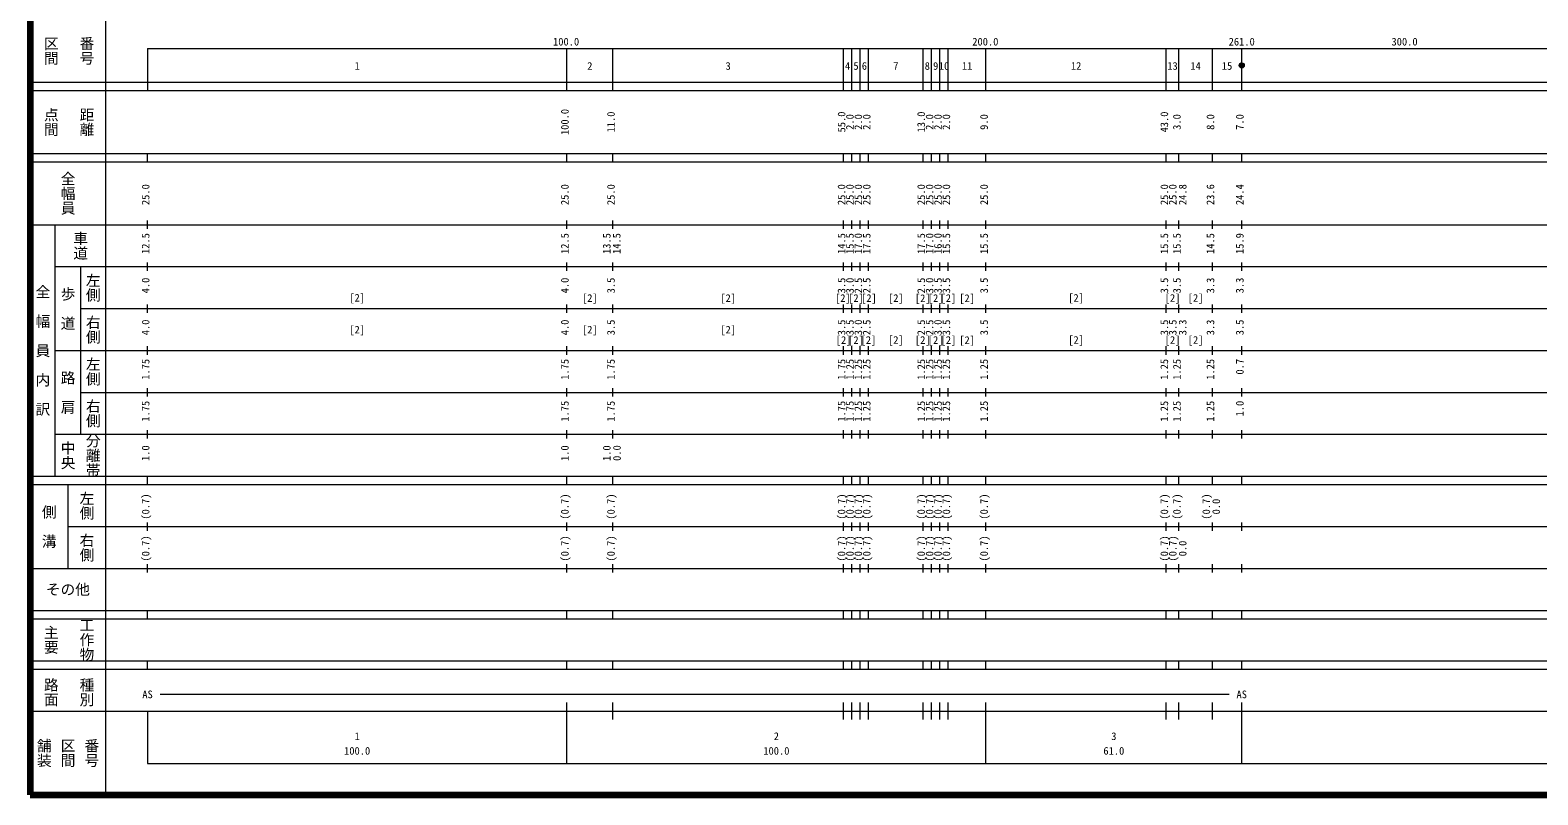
# Model space of a CAD drawing. Units: millimetres, scale not verified. Extents: x 40000 to 680000, y 20000 to 380000.
# Drawn here: x 40000 to 399639, y 20000 to 202409 of the extents above; entities that cross this region are included whole.
import ezdxf
from ezdxf.enums import TextEntityAlignment as Align

# ---------------------------------------------------------------- set-up
doc = ezdxf.new("R2010")
doc.units = ezdxf.units.MM
doc.header["$LTSCALE"] = 1000
doc.layers.add('M-TTL', color=2, linetype='Continuous', lineweight=140)
doc.layers.add('M-TTL-BAND', color=7, linetype='Continuous', lineweight=13)
doc.styles.add('@ＭＳ ゴシック', font='')
doc.styles.add('ＭＳ ゴシック', font='')
doc.styles.get('@ＭＳ ゴシック').set_extended_font_data('@MS Gothic')
doc.styles.get('ＭＳ ゴシック').set_extended_font_data('MS Gothic')

msp = doc.modelspace()

# ---------------------------------------------------------------- linework, layer by layer
at = {"layer": 'M-TTL'}
for p, q in [((40000, 380000), (40000, 20000)), ((40000, 20000), (680000, 20000))]:
    msp.add_line(p, q, dxfattribs=at)
at = {"layer": 'M-TTL-BAND'}
for p, q in [((58000, 370000), (58000, 20000)), ((68000, 198000), (579000, 198000)), ((68000, 198000), (68000, 188000)), ((168000, 188000), (168000, 198000)), ((179000, 188000), (179000, 198000)), ((234000, 188000), (234000, 198000)), ((236000, 188000), (236000, 198000)), ((238000, 188000), (238000, 198000)), ((240000, 188000), (240000, 198000)), ((253000, 188000), (253000, 198000)), ((255000, 188000), (255000, 198000)), ((257000, 188000), (257000, 198000)), ((259000, 188000), (259000, 198000)), ((268000, 188000), (268000, 198000)), ((311000, 188000), (311000, 198000)), ((314000, 188000), (314000, 198000)), ((322000, 188000), (322000, 198000)), ((329000, 188000), (329000, 198000)), ((328401, 194040), (328960, 194599)), ((328402, 193956), (329044, 194598)), ((328412, 193881), (329119, 194588)), ((328417, 194140), (328860, 194583)), ((328430, 193814), (329186, 194570)), ((328453, 193753), (329247, 194547)), ((328467, 194276), (328724, 194533)), ((328482, 193697), (329303, 194518)), ((328516, 193646), (329354, 194484)), ((328554, 193599), (329401, 194446)), ((328596, 193556), (329444, 194404)), ((328643, 193518), (329482, 194357)), ((328694, 193484), (329516, 194306)), ((328749, 193455), (329545, 194251)), ((328810, 193431), (329569, 194190)), ((328877, 193413), (329587, 194123)), ((328951, 193402), (329598, 194049)), ((329035, 193401), (329599, 193965)), ((329134, 193415), (329585, 193866)), ((329265, 193462), (329538, 193735)), ((40000, 190000), (579000, 190000)), ((40000, 188000), (579000, 188000)), ((40000, 173000), (579000, 173000)), ((68000, 171000), (68000, 173000)), ((168000, 171000), (168000, 173000)), ((179000, 171000), (179000, 173000)), ((234000, 171000), (234000, 173000)), ((236000, 171000), (236000, 173000)), ((238000, 171000), (238000, 173000)), ((240000, 171000), (240000, 173000)), ((253000, 171000), (253000, 173000)), ((255000, 171000), (255000, 173000)), ((257000, 171000), (257000, 173000)), ((259000, 171000), (259000, 173000)), ((268000, 171000), (268000, 173000)), ((311000, 171000), (311000, 173000)), ((314000, 171000), (314000, 173000)), ((322000, 171000), (322000, 173000)), ((329000, 171000), (329000, 173000)), ((40000, 171000), (579000, 171000)), ((40000, 156000), (579000, 156000)), ((46000, 96000), (46000, 156000)), ((68000, 155000), (68000, 157000)), ((168000, 155000), (168000, 157000)), ((179000, 155000), (179000, 157000)), ((234000, 155000), (234000, 157000)), ((236000, 155000), (236000, 157000)), ((238000, 155000), (238000, 157000)), ((240000, 155000), (240000, 157000)), ((253000, 155000), (253000, 157000)), ((255000, 155000), (255000, 157000)), ((257000, 155000), (257000, 157000)), ((259000, 155000), (259000, 157000)), ((268000, 155000), (268000, 157000)), ((311000, 155000), (311000, 157000)), ((314000, 155000), (314000, 157000)), ((322000, 155000), (322000, 157000)), ((329000, 155000), (329000, 157000)), ((46000, 146000), (579000, 146000)), ((52000, 146000), (52000, 106000)), ((68000, 145000), (68000, 147000)), ((168000, 145000), (168000, 147000)), ((179000, 145000), (179000, 147000)), ((234000, 145000), (234000, 147000)), ((236000, 145000), (236000, 147000)), ((238000, 145000), (238000, 147000)), ((240000, 145000), (240000, 147000)), ((253000, 145000), (253000, 147000)), ((255000, 145000), (255000, 147000)), ((257000, 145000), (257000, 147000)), ((259000, 145000), (259000, 147000)), ((268000, 145000), (268000, 147000)), ((311000, 145000), (311000, 147000)), ((314000, 145000), (314000, 147000)), ((322000, 145000), (322000, 147000)), ((329000, 145000), (329000, 147000)), ((68000, 135000), (68000, 137000)), ((168000, 135000), (168000, 137000)), ((179000, 135000), (179000, 137000)), ((234000, 135000), (234000, 137000)), ((236000, 135000), (236000, 137000)), ((238000, 135000), (238000, 137000)), ((240000, 135000), (240000, 137000)), ((253000, 135000), (253000, 137000)), ((255000, 135000), (255000, 137000)), ((257000, 135000), (257000, 137000)), ((259000, 135000), (259000, 137000)), ((268000, 135000), (268000, 137000)), ((311000, 135000), (311000, 137000)), ((314000, 135000), (314000, 137000)), ((322000, 135000), (322000, 137000)), ((329000, 135000), (329000, 137000)), ((52000, 136000), (579000, 136000)), ((46000, 126000), (579000, 126000)), ((68000, 125000), (68000, 127000)), ((168000, 125000), (168000, 127000)), ((179000, 125000), (179000, 127000)), ((234000, 125000), (234000, 127000)), ((236000, 125000), (236000, 127000)), ((238000, 125000), (238000, 127000)), ((240000, 125000), (240000, 127000)), ((253000, 125000), (253000, 127000)), ((255000, 125000), (255000, 127000)), ((257000, 125000), (257000, 127000)), ((259000, 125000), (259000, 127000)), ((268000, 125000), (268000, 127000)), ((311000, 125000), (311000, 127000)), ((314000, 125000), (314000, 127000)), ((322000, 125000), (322000, 127000)), ((329000, 125000), (329000, 127000)), ((52000, 116000), (579000, 116000)), ((68000, 115000), (68000, 117000)), ((168000, 115000), (168000, 117000)), ((179000, 115000), (179000, 117000)), ((234000, 115000), (234000, 117000)), ((236000, 115000), (236000, 117000)), ((238000, 115000), (238000, 117000)), ((240000, 115000), (240000, 117000)), ((253000, 115000), (253000, 117000)), ((255000, 115000), (255000, 117000)), ((257000, 115000), (257000, 117000)), ((259000, 115000), (259000, 117000)), ((268000, 115000), (268000, 117000)), ((311000, 115000), (311000, 117000)), ((314000, 115000), (314000, 117000)), ((322000, 115000), (322000, 117000)), ((329000, 115000), (329000, 117000)), ((46000, 106000), (579000, 106000)), ((68000, 105000), (68000, 107000)), ((168000, 105000), (168000, 107000)), ((179000, 105000), (179000, 107000)), ((234000, 105000), (234000, 107000)), ((236000, 105000), (236000, 107000)), ((238000, 105000), (238000, 107000)), ((240000, 105000), (240000, 107000)), ((253000, 105000), (253000, 107000)), ((255000, 105000), (255000, 107000)), ((257000, 105000), (257000, 107000)), ((259000, 105000), (259000, 107000)), ((268000, 105000), (268000, 107000)), ((311000, 105000), (311000, 107000)), ((314000, 105000), (314000, 107000)), ((322000, 105000), (322000, 107000)), ((329000, 105000), (329000, 107000)), ((40000, 96000), (579000, 96000)), ((40000, 94000), (579000, 94000)), ((49000, 94000), (49000, 74000)), ((68000, 94000), (68000, 96000)), ((168000, 94000), (168000, 96000)), ((179000, 94000), (179000, 96000)), ((234000, 94000), (234000, 96000)), ((236000, 94000), (236000, 96000)), ((238000, 94000), (238000, 96000)), ((240000, 94000), (240000, 96000)), ((253000, 94000), (253000, 96000)), ((255000, 94000), (255000, 96000)), ((257000, 94000), (257000, 96000)), ((259000, 94000), (259000, 96000)), ((268000, 94000), (268000, 96000)), ((311000, 94000), (311000, 96000)), ((314000, 94000), (314000, 96000)), ((322000, 94000), (322000, 96000)), ((329000, 94000), (329000, 96000)), ((49000, 84000), (579000, 84000)), ((68000, 83000), (68000, 85000)), ((168000, 83000), (168000, 85000)), ((179000, 83000), (179000, 85000)), ((234000, 83000), (234000, 85000)), ((236000, 83000), (236000, 85000)), ((238000, 83000), (238000, 85000)), ((240000, 83000), (240000, 85000)), ((253000, 83000), (253000, 85000)), ((255000, 83000), (255000, 85000)), ((257000, 83000), (257000, 85000)), ((259000, 83000), (259000, 85000)), ((268000, 83000), (268000, 85000)), ((311000, 83000), (311000, 85000)), ((314000, 83000), (314000, 85000)), ((322000, 83000), (322000, 85000)), ((329000, 83000), (329000, 85000)), ((40000, 74000), (579000, 74000)), ((68000, 73000), (68000, 75000)), ((168000, 73000), (168000, 75000)), ((179000, 73000), (179000, 75000)), ((234000, 73000), (234000, 75000)), ((236000, 73000), (236000, 75000)), ((238000, 73000), (238000, 75000)), ((240000, 73000), (240000, 75000)), ((253000, 73000), (253000, 75000)), ((255000, 73000), (255000, 75000)), ((257000, 73000), (257000, 75000)), ((259000, 73000), (259000, 75000)), ((268000, 73000), (268000, 75000)), ((311000, 73000), (311000, 75000)), ((314000, 73000), (314000, 75000)), ((322000, 73000), (322000, 75000)), ((329000, 73000), (329000, 75000)), ((40000, 64000), (579000, 64000)), ((40000, 62000), (579000, 62000)), ((68000, 62000), (68000, 64000)), ((168000, 62000), (168000, 64000)), ((179000, 62000), (179000, 64000)), ((234000, 62000), (234000, 64000)), ((236000, 62000), (236000, 64000)), ((238000, 62000), (238000, 64000)), ((240000, 62000), (240000, 64000)), ((253000, 62000), (253000, 64000)), ((255000, 62000), (255000, 64000)), ((257000, 62000), (257000, 64000)), ((259000, 62000), (259000, 64000)), ((268000, 62000), (268000, 64000)), ((311000, 62000), (311000, 64000)), ((314000, 62000), (314000, 64000)), ((322000, 62000), (322000, 64000)), ((329000, 62000), (329000, 64000)), ((40000, 52000), (579000, 52000)), ((68000, 50000), (68000, 52000)), ((168000, 50000), (168000, 52000)), ((179000, 50000), (179000, 52000)), ((234000, 50000), (234000, 52000)), ((236000, 50000), (236000, 52000)), ((238000, 50000), (238000, 52000)), ((240000, 50000), (240000, 52000)), ((253000, 50000), (253000, 52000)), ((255000, 50000), (255000, 52000)), ((257000, 50000), (257000, 52000)), ((259000, 50000), (259000, 52000)), ((268000, 50000), (268000, 52000)), ((311000, 50000), (311000, 52000)), ((314000, 50000), (314000, 52000)), ((322000, 50000), (322000, 52000)), ((329000, 50000), (329000, 52000)), ((40000, 50000), (579000, 50000)), ((71000, 44000), (326000, 44000)), ((40000, 40000), (579000, 40000)), ((68000, 40000), (68000, 27500)), ((168000, 27500), (168000, 42000)), ((179000, 38000), (179000, 42000)), ((234000, 38000), (234000, 42000)), ((236000, 38000), (236000, 42000)), ((238000, 38000), (238000, 42000)), ((240000, 38000), (240000, 42000)), ((253000, 38000), (253000, 42000)), ((255000, 38000), (255000, 42000)), ((257000, 38000), (257000, 42000)), ((259000, 38000), (259000, 42000)), ((268000, 27500), (268000, 42000)), ((311000, 38000), (311000, 42000)), ((314000, 38000), (314000, 42000)), ((322000, 38000), (322000, 42000)), ((329000, 27500), (329000, 42000)), ((68000, 27500), (579000, 27500))]:
    msp.add_line(p, q, dxfattribs=at)
msp.add_circle((329000, 194000), 600, dxfattribs=at)

# ---------------------------------------------------------------- texts
at = {"layer": 'M-TTL-BAND', "style": '@ＭＳ ゴシック'}
for s, p in [('区間', (45000, 197500)), ('番号', (53500, 197500)), ('点間', (45000, 180500)), ('距離', (53500, 180500)), ('全幅員', (49000, 163500)), ('車道', (52000, 151000)), ('左側', (55000, 141000)), ('全\u3000幅\u3000員\u3000内\u3000訳', (43000, 126000)), ('歩\u3000道', (49000, 136000)), ('右側', (55000, 131000)), ('左側', (55000, 121000)), ('路\u3000肩', (49000, 116000)), ('右側', (55000, 111000)), ('中央', (49000, 101000)), ('分離帯', (55000, 101000)), ('左側', (53500, 89000)), ('側\u3000溝', (44500, 84000)), ('右側', (53500, 79000)), ('工作物', (53500, 57000)), ('主要', (45000, 57000)), ('路面', (45000, 44500)), ('種別', (53500, 44500)), ('舗装', (43333, 30000)), ('区間', (49000, 30000)), ('番号', (54667, 30000))]:
    msp.add_text(s, height=2566, rotation=270, dxfattribs=at).set_placement(p, align=Align.MIDDLE_CENTER)
at = {"layer": 'M-TTL-BAND', "style": 'ＭＳ ゴシック'}
for s, p in [('100.0', (167844, 198195)), ('200.0', (267844, 198195)), ('261.0', (329000, 198195)), ('300.0', (367844, 198195)), ('1', (118000, 192405)), ('2', (173500, 192405)), ('3', (206500, 192405)), ('4', (235000, 192405)), ('5', (237000, 192405)), ('6', (239000, 192405)), ('7', (246500, 192405)), ('8', (254000, 192405)), ('9', (256000, 192405)), ('10', (258000, 192405)), ('11', (263500, 192405)), ('12', (289500, 192405)), ('13', (312500, 192405)), ('14', (318000, 192405)), ('15', (325500, 192405)), ('[2]', (118000, 137104)), ('[2]', (173500, 137046)), ('[2]', (206500, 137026)), ('[2]', (233855, 137032)), ('[2]', (237000, 137032)), ('[2]', (240077, 137032)), ('[2]', (246500, 137032)), ('[2]', (252914, 136999)), ('[2]', (256000, 137032)), ('[2]', (259030, 137032)), ('[2]', (263500, 136999)), ('[2]', (289500, 137084)), ('[2]', (312500, 137064)), ('[2]', (318000, 137064)), ('[2]', (118000, 129500)), ('[2]', (173500, 129500)), ('[2]', (206500, 129500)), ('[2]', (234034, 127028)), ('[2]', (237000, 127007)), ('[2]', (239959, 127028)), ('[2]', (246500, 127049)), ('[2]', (252919, 127032)), ('[2]', (256000, 127032)), ('[2]', (259042, 127032)), ('[2]', (263500, 126999)), ('[2]', (289500, 127053)), ('[2]', (312500, 127038)), ('[2]', (318000, 127038)), ('AS', (68000, 42500)), ('AS', (329000, 42500)), ('1', (118000, 32523)), ('2', (218000, 32523)), ('3', (298500, 32523)), ('100.0', (118000, 29033)), ('100.0', (218000, 29033)), ('61.0', (298500, 29033))]:
    msp.add_text(s, height=1833, dxfattribs=at).set_placement(p, align=Align.BOTTOM_CENTER)
for s, p in [('100.0', (169000, 180500)), ('11.0', (180000, 180500)), ('55.0', (235000, 180500)), ('2.0', (237000, 180500)), ('2.0', (239000, 180500)), ('2.0', (241000, 180500)), ('13.0', (254000, 180500)), ('2.0', (256000, 180500)), ('2.0', (258000, 180500)), ('2.0', (260000, 180500)), ('9.0', (269000, 180500)), ('43.0', (312000, 180500)), ('3.0', (315000, 180500)), ('8.0', (323000, 180500)), ('7.0', (330000, 180500)), ('25.0', (69000, 163174)), ('25.0', (169000, 163174)), ('25.0', (180000, 163174)), ('25.0', (235000, 163174)), ('25.0', (237000, 163174)), ('25.0', (239000, 163174)), ('25.0', (241000, 163174)), ('25.0', (254000, 163174)), ('25.0', (256000, 163174)), ('25.0', (258000, 163174)), ('25.0', (260000, 163174)), ('25.0', (269000, 163174)), ('25.0', (312000, 163174)), ('25.0', (314000, 163174)), ('24.8', (316370, 163174)), ('23.6', (323000, 163174)), ('24.4', (330000, 163174)), ('12.5', (69000, 151500)), ('12.5', (169000, 151500)), ('13.5', (179000, 151500)), ('14.5', (181370, 151500)), ('14.5', (235000, 151500)), ('15.5', (237000, 151500)), ('17.0', (239000, 151500)), ('17.5', (241000, 151500)), ('17.5', (254000, 151500)), ('17.0', (256000, 151500)), ('16.0', (258000, 151500)), ('15.5', (260000, 151500)), ('15.5', (269000, 151500)), ('15.5', (312000, 151500)), ('15.5', (315000, 151500)), ('14.5', (323000, 151500)), ('15.9', (330000, 151500)), ('4.0', (69000, 141500)), ('4.0', (169000, 141500)), ('3.5', (180000, 141500)), ('3.5', (235000, 141500)), ('3.0', (237000, 141500)), ('2.5', (239000, 141500)), ('2.5', (241000, 141500)), ('2.5', (254000, 141500)), ('3.0', (256000, 141500)), ('3.5', (258000, 141500)), ('3.5', (260000, 141500)), ('3.5', (269000, 141500)), ('3.5', (312000, 141500)), ('3.5', (315000, 141500)), ('3.3', (323000, 141500)), ('3.3', (330000, 141500)), ('4.0', (69000, 131500)), ('4.0', (169000, 131500)), ('3.5', (180000, 131500)), ('3.5', (235000, 131500)), ('3.5', (237000, 131500)), ('3.0', (239000, 131500)), ('2.5', (241000, 131500)), ('2.5', (254000, 131500)), ('2.5', (256000, 131500)), ('3.0', (258000, 131500)), ('3.5', (260000, 131500)), ('3.5', (269000, 131500)), ('3.5', (312000, 131500)), ('3.5', (314000, 131500)), ('3.3', (316370, 131500)), ('3.3', (323000, 131500)), ('3.5', (330000, 131500)), ('1.75', (69000, 121500)), ('1.75', (169000, 121500)), ('1.75', (180000, 121500)), ('1.75', (235000, 121500)), ('1.25', (237000, 121500)), ('1.25', (239000, 121500)), ('1.25', (241000, 121500)), ('1.25', (254000, 121500)), ('1.25', (256000, 121500)), ('1.25', (258000, 121500)), ('1.25', (260000, 121500)), ('1.25', (269000, 121500)), ('1.25', (312000, 121500)), ('1.25', (315000, 121500)), ('1.25', (323000, 121500)), ('1.75', (69000, 111500)), ('1.75', (169000, 111500)), ('1.75', (180000, 111500)), ('1.75', (235000, 111500)), ('1.75', (237000, 111500)), ('1.25', (239000, 111500)), ('1.25', (241000, 111500)), ('1.25', (254000, 111500)), ('1.25', (256000, 111500)), ('1.25', (258000, 111500)), ('1.25', (260000, 111500)), ('1.25', (269000, 111500)), ('1.25', (312000, 111500)), ('1.25', (315000, 111500)), ('1.25', (323000, 111500)), ('1.0', (69000, 101500)), ('1.0', (169000, 101500)), ('1.0', (179000, 101500)), ('0.0', (181436, 101532)), ('(0.7)', (69000, 88764)), ('(0.7)', (169000, 88764)), ('(0.7)', (180000, 88764)), ('(0.7)', (235000, 88764)), ('(0.7)', (237000, 88764)), ('(0.7)', (239000, 88764)), ('(0.7)', (241000, 88764)), ('(0.7)', (254000, 88764)), ('(0.7)', (256000, 88764)), ('(0.7)', (258000, 88764)), ('(0.7)', (260000, 88764)), ('(0.7)', (269000, 88764)), ('(0.7)', (312000, 88764)), ('(0.7)', (315000, 88764)), ('(0.7)', (322000, 88764)), ('0.0', (324370, 88764)), ('(0.7)', (69000, 78764)), ('(0.7)', (169000, 78764)), ('(0.7)', (180000, 78764)), ('(0.7)', (235000, 78764)), ('(0.7)', (237000, 78764)), ('(0.7)', (239000, 78764)), ('(0.7)', (241000, 78764)), ('(0.7)', (254000, 78764)), ('(0.7)', (256000, 78764)), ('(0.7)', (258000, 78764)), ('(0.7)', (260000, 78764)), ('(0.7)', (269000, 78764)), ('(0.7)', (312000, 78764)), ('(0.7)', (314000, 78764)), ('0.0', (316370, 78764))]:
    msp.add_text(s, height=1833, rotation=90, dxfattribs=at).set_placement(p, align=Align.BOTTOM_CENTER)
for s, p in [('0.7', (330000, 124000)), ('1.0', (330000, 114000))]:
    msp.add_text(s, height=1833, rotation=90, dxfattribs=at).set_placement(p, align=Align.BOTTOM_RIGHT)
msp.add_text('その他', height=2566, dxfattribs=at).set_placement((49000, 69000), align=Align.MIDDLE_CENTER)

doc.saveas('drawing.dxf')
